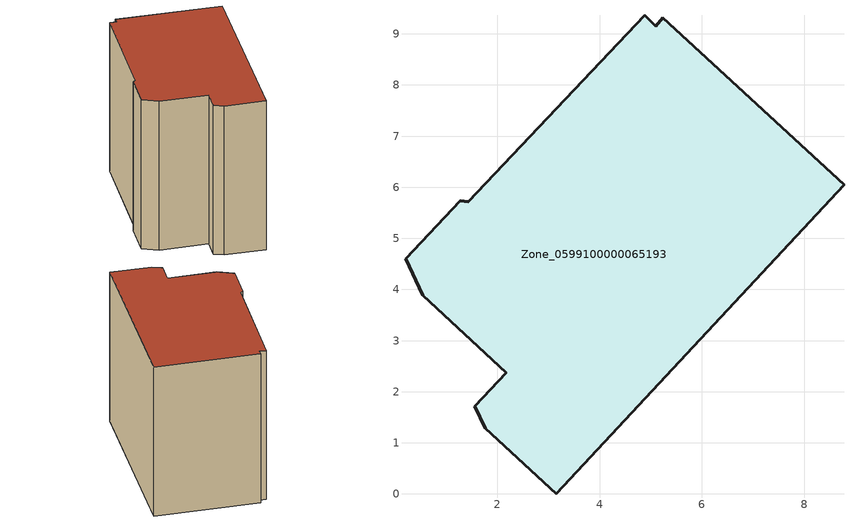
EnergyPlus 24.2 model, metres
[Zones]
Zone_0599100000065193
 floor ground (C_G): 2.17,2.37 0.54,3.88 0.2,4.61 1.27,5.74 1.43,5.72 4.88,9.37 5.1,9.15 5.23,9.32 8.78,6.05 3.15,0 1.77,1.28 1.56,1.72 z0
 wall outside (C_F): 3.15,0 8.78,6.05 5.23,9.32 5.1,9.15 4.88,9.37 1.43,5.72 1.27,5.74 0.2,4.61 0.54,3.88 2.17,2.37 1.56,1.72 1.77,1.28 3.15,0 z0:7.59
 roof outside (C_R): 1.56,1.72 1.77,1.28 3.15,0 8.78,6.05 5.23,9.32 5.1,9.15 4.88,9.37 1.43,5.72 1.27,5.74 0.2,4.61 0.54,3.88 2.17,2.37 z7.59
[BUILDING]
Pand.0599100000065193: North Axis=0; Terrain=City; Loads Convergence Tolerance Value=0.04; Temperature Convergence Tolerance Value=0.4; Solar Distribution=FullExterior; Maximum Number of Warmup Days=25; Minimum Number of Warmup Days=1
[Site:Location]
Rotterdam.The.Hague.AP_ZH_NLD Design_Conditions: Latitude=51.96; Longitude=4.45; Time Zone=1; Elevation=-4.5
[SITE:GROUNDTEMPERATURE:BUILDINGSURFACE]
18, 18, 18, 18, 18, 18, 18, 18, 18, 18, 18, 18
[MATERIAL] Thermal Absorptance=0.9; Solar Absorptance=0.7; Visible Absorptance=0.7
Name | Roughness | Thickness | Conductivity | Density | Specific Heat
G.TI.1946 | MediumSmooth | 0.15 | 1 | 540 | 1210
F.TI.1946 | Rough | 0.3 | 0.857143 | 1920 | 840
R.TI.1946 | MediumRough | 0.2 | 0.1 | 1500 | 1000
[CONSTRUCTION]
C_G: G.TI.1946
C_F: F.TI.1946
C_R: R.TI.1946
[ZONE]
Zone_0599100000065193: Type=1; Multiplier=1; Ceiling Height=Autocalculate; Volume=Autocalculate; Floor Area=autocalculate; Part of Total Floor Area=Yes
[ZONEINFILTRATION:DESIGNFLOWRATE]
Infil_Zone_0599100000065193: Zone or ZoneList or Space or SpaceList=Zone_0599100000065193; Schedule=AlwaysOn; Design Flow Rate Calculation Method=Flow/Area; Flow Rate per Floor Area=0.003; Constant Term Coefficient=1; Temperature Term Coefficient=0; Velocity Term Coefficient=0; Velocity Squared Term Coefficient=0
[HVACTEMPLATE:ZONE:IDEALLOADSAIRSYSTEM]
Zone_0599100000065193: Maximum Heating Supply Air Temperature=50; Minimum Cooling Supply Air Temperature=13; Maximum Heating Supply Air Humidity Ratio=0.0156; Minimum Cooling Supply Air Humidity Ratio=0.0077; Heating Limit=NoLimit; Cooling Limit=NoLimit; Dehumidification Control Type=ConstantSensibleHeatRatio; Cooling Sensible Heat Ratio=0.7; Dehumidification Setpoint=60; Humidification Control Type=None; Humidification Setpoint=30; Outdoor Air Method=None; Outdoor Air Flow Rate per Person=0.00944; Outdoor Air Flow Rate per Zone Floor Area=0; Outdoor Air Flow Rate per Zone=0; Demand Controlled Ventilation Type=None; Outdoor Air Economizer Type=NoEconomizer; Heat Recovery Type=None; Sensible Heat Recovery Effectiveness=0.7; Latent Heat Recovery Effectiveness=0.65
[ZONECONTROL:THERMOSTAT]
ThermostatControl_Zone_0599100000065193: Zone or ZoneList=Zone_0599100000065193; Control Type Schedule=DualSetpointControlType; Control 1=Thermostat_Zone_0599100000065193; Temperature Difference Between Cutout And Setpoint=0
[THERMOSTATSETPOINT:DUALSETPOINT]
Thermostat_Zone_0599100000065193: Heating Setpoint Temperature Schedule=HeatingSetpoint_Zone_0599100000065193; Cooling Setpoint Temperature Schedule=CoolingSetpoint_Zone_0599100000065193
[SCHEDULE:COMPACT]
HeatingSetpoint_Zone_0599100000065193: Through: 12/31, For: AllDays, Until: 24:00, 21
CoolingSetpoint_Zone_0599100000065193: Through: 12/31, For: AllDays, Until: 24:00, 24
DualSetpointControlType: Through: 12/31, For: AllDays, Until: 24:00, 4
AlwaysOn: Through: 12/31, For: AllDays, Until: 24:00, 1
